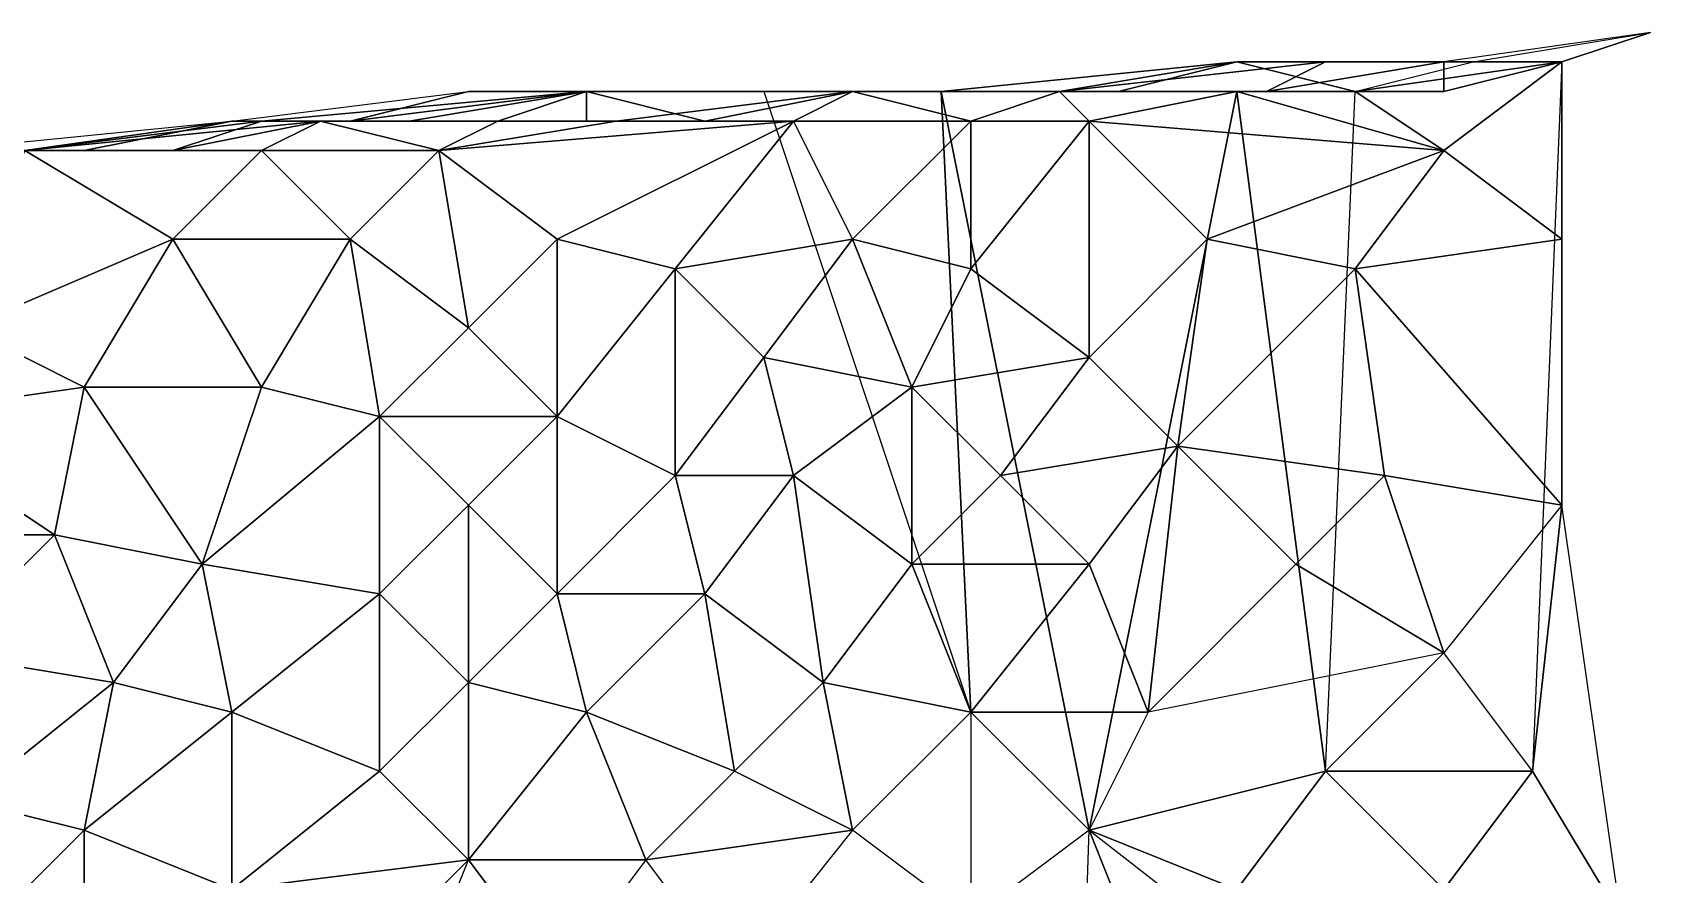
# Model space of a CAD drawing. Header units: metres. Extents: x -3.92 to 4.26, y -4.92 to 4.9.
# Drawn here: x 3.165 to 4.26, y -3.67 to -3.1 of the extents above; entities that cross this region are included whole.
import ezdxf

# ---------------------------------------------------------------- set-up
doc = ezdxf.new("R2010")
doc.units = ezdxf.units.M

msp = doc.modelspace()

# ---------------------------------------------------------------- linework, layer by layer
for points in [[(4.14, -3.12, 1.9), (4.26, -3.1, 1.88), (4.12, -3.12, 1.82)], [(4.2, -3.12, 1.74), (4.26, -3.1, 1.88), (4.2, -3.12, 1.66)], [(4.2, -3.12, 1.82), (4.26, -3.1, 1.88), (4.2, -3.12, 1.74)], [(3.78, -3.14, 1.9), (3.98, -3.12, 1.88), (3.9, -3.14, 1.86)], [(3.78, -3.14, 1.9), (4.06, -3.14, 1.9), (3.98, -3.12, 1.88)], [(3.86, -3.14, 1.7), (4.04, -3.12, 1.72), (3.86, -3.14, 1.62)], [(3.86, -3.14, 1.78), (4.04, -3.12, 1.72), (3.86, -3.14, 1.7)], [(3.86, -3.14, 1.78), (3.98, -3.12, 1.88), (4.04, -3.12, 1.72)], [(3.86, -3.14, 1.62), (4.04, -3.12, 1.72), (4, -3.14, 1.64)], [(3.86, -3.14, 1.78), (3.9, -3.14, 1.86), (3.98, -3.12, 1.88)], [(3.98, -3.12, 1.88), (4.12, -3.12, 1.82), (4.04, -3.12, 1.72)], [(3.98, -3.12, 1.88), (4.14, -3.12, 1.9), (4.12, -3.12, 1.82)], [(4.06, -3.14, 1.9), (4.14, -3.12, 1.9), (3.98, -3.12, 1.88)], [(4, -3.14, 1.64), (4.12, -3.12, 1.66), (4, -3.14, 1.54)], [(4.04, -3.12, 1.72), (4.12, -3.12, 1.66), (4, -3.14, 1.64)], [(4.12, -3.12, 1.66), (4.12, -3.14, 1.52), (4, -3.14, 1.54)], [(4.04, -3.12, 1.72), (4.12, -3.12, 1.74), (4.12, -3.12, 1.66)], [(4.04, -3.12, 1.72), (4.12, -3.12, 1.82), (4.12, -3.12, 1.74)], [(4.06, -3.14, 1.46), (4.2, -3.12, 1.46), (4.12, -3.18, 1.42)], [(4.06, -3.14, 1.46), (4.2, -3.12, 1.54), (4.2, -3.12, 1.46)], [(4.06, -3.14, 1.46), (4.12, -3.14, 1.52), (4.2, -3.12, 1.54)], [(4.12, -3.18, 1.42), (4.2, -3.12, 1.46), (4.2, -3.24, 1.42)], [(4.12, -3.14, 1.52), (4.12, -3.12, 1.66), (4.2, -3.12, 1.54)], [(4.12, -3.12, 1.74), (4.2, -3.12, 1.74), (4.12, -3.12, 1.66)], [(4.12, -3.12, 1.82), (4.2, -3.12, 1.74), (4.12, -3.12, 1.74)], [(4.12, -3.12, 1.82), (4.2, -3.12, 1.82), (4.2, -3.12, 1.74)], [(4.2, -3.12, 1.54), (4.12, -3.12, 1.66), (4.2, -3.12, 1.66)], [(4.12, -3.12, 1.66), (4.2, -3.12, 1.74), (4.2, -3.12, 1.66)], [(4.2, -3.42, 1.44), (4.2, -3.12, 1.82), (4.18, -3.6, 1.44)], [(4.2, -3.12, 1.46), (4.2, -3.12, 1.54), (4.2, -3.24, 1.42)], [(4.2, -3.24, 1.42), (4.2, -3.12, 1.66), (4.2, -3.42, 1.44)], [(4.2, -3.12, 1.54), (4.2, -3.12, 1.66), (4.2, -3.24, 1.42)], [(3.38, -3.16, 1.86), (3.3, -3.16, 1.88), (3.46, -3.14, 1.9)], [(3.32, -3.16, 1.72), (3.54, -3.14, 1.68), (3.42, -3.16, 1.62)], [(3.32, -3.16, 1.72), (3.38, -3.16, 1.78), (3.54, -3.14, 1.68)], [(3.38, -3.16, 1.78), (3.48, -3.16, 1.76), (3.54, -3.14, 1.68)], [(3.38, -3.16, 1.78), (3.54, -3.14, 1.84), (3.48, -3.16, 1.76)], [(3.38, -3.16, 1.78), (3.46, -3.14, 1.9), (3.54, -3.14, 1.84)], [(3.38, -3.16, 1.86), (3.46, -3.14, 1.9), (3.38, -3.16, 1.78)], [(3.42, -3.16, 1.62), (3.54, -3.14, 1.68), (3.48, -3.16, 1.5)], [(3.46, -3.14, 1.9), (3.66, -3.14, 1.88), (3.54, -3.14, 1.84)], [(3.54, -3.14, 1.68), (3.54, -3.16, 1.58), (3.48, -3.16, 1.5)], [(3.48, -3.16, 1.76), (3.54, -3.14, 1.84), (3.54, -3.14, 1.68)], [(3.54, -3.14, 1.68), (3.62, -3.16, 1.54), (3.54, -3.16, 1.58)], [(3.54, -3.14, 1.68), (3.72, -3.14, 1.54), (3.62, -3.16, 1.54)], [(3.54, -3.14, 1.68), (3.66, -3.14, 1.68), (3.72, -3.14, 1.54)], [(3.54, -3.14, 1.84), (3.6, -3.14, 1.78), (3.54, -3.14, 1.68)], [(3.54, -3.14, 1.68), (3.6, -3.14, 1.78), (3.66, -3.14, 1.68)], [(3.54, -3.14, 1.84), (3.66, -3.14, 1.88), (3.6, -3.14, 1.78)], [(3.56, -3.16, 1.46), (3.72, -3.14, 1.54), (3.68, -3.16, 1.42)], [(3.56, -3.16, 1.46), (3.62, -3.16, 1.54), (3.72, -3.14, 1.54)], [(3.6, -3.14, 1.78), (3.72, -3.14, 1.74), (3.66, -3.14, 1.68)], [(3.66, -3.14, 1.88), (3.72, -3.14, 1.74), (3.6, -3.14, 1.78)], [(3.66, -3.14, 1.68), (3.78, -3.14, 1.6), (3.72, -3.14, 1.54)], [(3.66, -3.14, 1.88), (3.78, -3.14, 1.82), (3.72, -3.14, 1.74)], [(3.66, -3.14, 1.68), (3.72, -3.14, 1.74), (3.78, -3.14, 1.6)], [(3.66, -3.14, 1.88), (3.78, -3.14, 1.9), (3.78, -3.14, 1.82)], [(3.78, -3.14, 1.9), (3.66, -3.14, 1.88), (3.8, -3.56, 1.42)], [(3.72, -3.14, 1.54), (3.8, -3.16, 1.42), (3.68, -3.16, 1.42)], [(3.72, -3.14, 1.54), (3.86, -3.14, 1.52), (3.8, -3.16, 1.42)], [(3.72, -3.14, 1.54), (3.78, -3.14, 1.6), (3.86, -3.14, 1.52)], [(3.72, -3.14, 1.74), (3.86, -3.14, 1.7), (3.78, -3.14, 1.6)], [(3.78, -3.14, 1.82), (3.86, -3.14, 1.78), (3.72, -3.14, 1.74)], [(3.72, -3.14, 1.74), (3.86, -3.14, 1.78), (3.86, -3.14, 1.7)], [(3.78, -3.14, 1.6), (3.86, -3.14, 1.62), (3.86, -3.14, 1.52)], [(3.78, -3.14, 1.6), (3.86, -3.14, 1.7), (3.86, -3.14, 1.62)], [(3.78, -3.14, 1.82), (3.9, -3.14, 1.86), (3.86, -3.14, 1.78)], [(3.78, -3.14, 1.9), (3.9, -3.14, 1.86), (3.78, -3.14, 1.82)], [(3.98, -3.14, 1.8), (3.78, -3.14, 1.9), (3.88, -3.64, 1.44)], [(3.78, -3.14, 1.9), (3.8, -3.56, 1.42), (3.88, -3.64, 1.44)], [(4.06, -3.14, 1.9), (3.78, -3.14, 1.9), (3.98, -3.14, 1.8)], [(3.8, -3.16, 1.42), (3.86, -3.14, 1.52), (3.88, -3.16, 1.42)], [(3.86, -3.14, 1.52), (3.98, -3.14, 1.46), (3.88, -3.16, 1.42)], [(3.86, -3.14, 1.52), (4, -3.14, 1.54), (3.98, -3.14, 1.46)], [(3.86, -3.14, 1.62), (4, -3.14, 1.54), (3.86, -3.14, 1.52)], [(3.86, -3.14, 1.62), (4, -3.14, 1.64), (4, -3.14, 1.54)], [(3.98, -3.14, 1.46), (4.12, -3.18, 1.42), (3.88, -3.16, 1.42)], [(4.04, -3.6, 1.44), (3.98, -3.14, 1.8), (3.88, -3.64, 1.44)], [(3.98, -3.14, 1.46), (4.06, -3.14, 1.46), (4.12, -3.18, 1.42)], [(3.98, -3.14, 1.46), (4, -3.14, 1.54), (4.06, -3.14, 1.46)], [(4.04, -3.6, 1.44), (4.06, -3.14, 1.9), (3.98, -3.14, 1.8)], [(4, -3.14, 1.54), (4.12, -3.14, 1.52), (4.06, -3.14, 1.46)], [(3.2, -3.18, 1.84), (3.1, -3.18, 1.9), (3.3, -3.16, 1.88)], [(3.16, -3.18, 1.5), (3.36, -3.16, 1.54), (3.26, -3.18, 1.48)], [(3.16, -3.18, 1.5), (3.16, -3.18, 1.58), (3.36, -3.16, 1.54)], [(3.16, -3.18, 1.58), (3.26, -3.18, 1.62), (3.36, -3.16, 1.54)], [(3.16, -3.18, 1.68), (3.32, -3.16, 1.72), (3.26, -3.18, 1.62)], [(3.16, -3.18, 1.68), (3.16, -3.18, 1.76), (3.32, -3.16, 1.72)], [(3.16, -3.18, 1.76), (3.3, -3.16, 1.88), (3.32, -3.16, 1.72)], [(3.2, -3.18, 1.84), (3.3, -3.16, 1.88), (3.16, -3.18, 1.76)], [(3.26, -3.18, 1.48), (3.36, -3.16, 1.54), (3.32, -3.18, 1.42)], [(3.26, -3.18, 1.62), (3.32, -3.16, 1.72), (3.36, -3.16, 1.54)], [(3.3, -3.16, 1.88), (3.38, -3.16, 1.78), (3.32, -3.16, 1.72)], [(3.3, -3.16, 1.88), (3.38, -3.16, 1.86), (3.38, -3.16, 1.78)], [(3.36, -3.16, 1.54), (3.44, -3.18, 1.42), (3.32, -3.18, 1.42)], [(3.32, -3.16, 1.72), (3.42, -3.16, 1.62), (3.36, -3.16, 1.54)], [(3.36, -3.16, 1.54), (3.48, -3.16, 1.5), (3.44, -3.18, 1.42)], [(3.36, -3.16, 1.54), (3.42, -3.16, 1.62), (3.48, -3.16, 1.5)], [(3.48, -3.16, 1.5), (3.56, -3.16, 1.46), (3.44, -3.18, 1.42)], [(3.44, -3.18, 1.42), (3.68, -3.16, 1.42), (3.52, -3.24, 1.42)], [(3.56, -3.16, 1.46), (3.68, -3.16, 1.42), (3.44, -3.18, 1.42)], [(3.48, -3.16, 1.5), (3.54, -3.16, 1.58), (3.56, -3.16, 1.46)], [(3.52, -3.24, 1.42), (3.68, -3.16, 1.42), (3.6, -3.26, 1.42)], [(3.62, -3.16, 1.54), (3.56, -3.16, 1.46), (3.54, -3.16, 1.58)], [(3.68, -3.16, 1.42), (3.72, -3.24, 1.42), (3.6, -3.26, 1.42)], [(3.68, -3.16, 1.42), (3.8, -3.16, 1.42), (3.72, -3.24, 1.42)], [(3.8, -3.16, 1.42), (3.8, -3.26, 1.42), (3.72, -3.24, 1.42)], [(3.8, -3.16, 1.42), (3.88, -3.16, 1.42), (3.8, -3.26, 1.42)], [(3.88, -3.16, 1.42), (3.88, -3.32, 1.42), (3.8, -3.26, 1.42)], [(3.88, -3.16, 1.42), (3.96, -3.24, 1.42), (3.88, -3.32, 1.42)], [(3.88, -3.16, 1.42), (4.12, -3.18, 1.42), (3.96, -3.24, 1.42)], [(3.1, -3.18, 1.82), (3.2, -3.18, 1.84), (3.16, -3.18, 1.76)], [(3.16, -3.18, 1.42), (3.26, -3.24, 1.42), (3.12, -3.3, 1.42)], [(3.16, -3.18, 1.5), (3.26, -3.18, 1.48), (3.16, -3.18, 1.42)], [(3.16, -3.18, 1.68), (3.26, -3.18, 1.62), (3.16, -3.18, 1.58)], [(3.16, -3.18, 1.42), (3.32, -3.18, 1.42), (3.26, -3.24, 1.42)], [(3.26, -3.18, 1.48), (3.32, -3.18, 1.42), (3.16, -3.18, 1.42)], [(3.32, -3.18, 1.42), (3.38, -3.24, 1.42), (3.26, -3.24, 1.42)], [(3.32, -3.18, 1.42), (3.44, -3.18, 1.42), (3.38, -3.24, 1.42)], [(3.44, -3.18, 1.42), (3.46, -3.3, 1.42), (3.38, -3.24, 1.42)], [(3.44, -3.18, 1.42), (3.52, -3.24, 1.42), (3.46, -3.3, 1.42)], [(3.96, -3.24, 1.42), (4.12, -3.18, 1.42), (4.06, -3.26, 1.42)], [(4.12, -3.18, 1.42), (4.2, -3.24, 1.42), (4.06, -3.26, 1.42)], [(3.12, -3.3, 1.42), (3.26, -3.24, 1.42), (3.2, -3.34, 1.42)], [(3.26, -3.24, 1.42), (3.32, -3.34, 1.42), (3.2, -3.34, 1.42)], [(3.26, -3.24, 1.42), (3.38, -3.24, 1.42), (3.32, -3.34, 1.42)], [(3.32, -3.34, 1.42), (3.38, -3.24, 1.42), (3.4, -3.36, 1.42)], [(3.38, -3.24, 1.42), (3.46, -3.3, 1.42), (3.4, -3.36, 1.42)], [(3.46, -3.3, 1.42), (3.52, -3.24, 1.42), (3.52, -3.36, 1.42)], [(3.52, -3.24, 1.42), (3.6, -3.26, 1.42), (3.52, -3.36, 1.42)], [(3.6, -3.26, 1.42), (3.72, -3.24, 1.42), (3.66, -3.32, 1.42)], [(3.72, -3.24, 1.42), (3.76, -3.34, 1.42), (3.66, -3.32, 1.42)], [(3.72, -3.24, 1.42), (3.8, -3.26, 1.42), (3.76, -3.34, 1.42)], [(3.88, -3.32, 1.42), (3.96, -3.24, 1.42), (3.94, -3.38, 1.42)], [(3.96, -3.24, 1.42), (4.06, -3.26, 1.42), (3.94, -3.38, 1.42)], [(4.06, -3.26, 1.42), (4.2, -3.24, 1.42), (4.2, -3.42, 1.44)], [(3.6, -3.26, 1.42), (3.6, -3.4, 1.42), (3.52, -3.36, 1.42)], [(3.6, -3.26, 1.42), (3.66, -3.32, 1.42), (3.6, -3.4, 1.42)], [(3.8, -3.26, 1.42), (3.88, -3.32, 1.42), (3.76, -3.34, 1.42)], [(4.06, -3.26, 1.42), (4.08, -3.4, 1.44), (3.94, -3.38, 1.42)], [(4.08, -3.4, 1.44), (4.06, -3.26, 1.42), (4.2, -3.42, 1.44)], [(3.12, -3.3, 1.42), (3.2, -3.34, 1.42), (3.06, -3.36, 1.42)], [(3.46, -3.3, 1.42), (3.52, -3.36, 1.42), (3.4, -3.36, 1.42)], [(3.66, -3.32, 1.42), (3.68, -3.4, 1.42), (3.6, -3.4, 1.42)], [(3.66, -3.32, 1.42), (3.76, -3.34, 1.42), (3.68, -3.4, 1.42)], [(3.76, -3.34, 1.42), (3.88, -3.32, 1.42), (3.82, -3.4, 1.42)], [(3.88, -3.32, 1.42), (3.94, -3.38, 1.42), (3.82, -3.4, 1.42)], [(3.06, -3.36, 1.42), (3.2, -3.34, 1.42), (3.18, -3.44, 1.42)], [(3.2, -3.34, 1.42), (3.28, -3.46, 1.42), (3.18, -3.44, 1.42)], [(3.2, -3.34, 1.42), (3.32, -3.34, 1.42), (3.28, -3.46, 1.42)], [(3.32, -3.34, 1.42), (3.4, -3.36, 1.42), (3.28, -3.46, 1.42)], [(3.76, -3.34, 1.42), (3.76, -3.46, 1.42), (3.68, -3.4, 1.42)], [(3.76, -3.34, 1.42), (3.82, -3.4, 1.42), (3.76, -3.46, 1.42)], [(3.08, -3.44, 1.42), (3.06, -3.36, 1.42), (3.18, -3.44, 1.42)], [(3.4, -3.36, 1.42), (3.4, -3.48, 1.42), (3.28, -3.46, 1.42)], [(3.4, -3.36, 1.42), (3.46, -3.42, 1.42), (3.4, -3.48, 1.42)], [(3.4, -3.36, 1.42), (3.52, -3.36, 1.42), (3.46, -3.42, 1.42)], [(3.46, -3.42, 1.42), (3.52, -3.36, 1.42), (3.52, -3.48, 1.42)], [(3.52, -3.36, 1.42), (3.6, -3.4, 1.42), (3.52, -3.48, 1.42)], [(3.82, -3.4, 1.42), (3.94, -3.38, 1.42), (3.88, -3.46, 1.42)], [(3.94, -3.38, 1.42), (3.92, -3.56, 1.42), (3.88, -3.46, 1.42)], [(3.94, -3.38, 1.42), (4.02, -3.46, 1.44), (3.92, -3.56, 1.42)], [(3.94, -3.38, 1.42), (4.08, -3.4, 1.44), (4.02, -3.46, 1.44)], [(3.52, -3.48, 1.42), (3.6, -3.4, 1.42), (3.62, -3.48, 1.42)], [(3.6, -3.4, 1.42), (3.68, -3.4, 1.42), (3.62, -3.48, 1.42)], [(3.68, -3.4, 1.42), (3.7, -3.54, 1.42), (3.62, -3.48, 1.42)], [(3.68, -3.4, 1.42), (3.76, -3.46, 1.42), (3.7, -3.54, 1.42)], [(3.82, -3.4, 1.42), (3.88, -3.46, 1.42), (3.76, -3.46, 1.42)], [(4.08, -3.4, 1.44), (4.12, -3.52, 1.44), (4.02, -3.46, 1.44)], [(4.08, -3.4, 1.44), (4.2, -3.42, 1.44), (4.12, -3.52, 1.44)], [(3.46, -3.42, 1.42), (3.46, -3.54, 1.42), (3.4, -3.48, 1.42)], [(3.46, -3.42, 1.42), (3.52, -3.48, 1.42), (3.46, -3.54, 1.42)], [(4.24, -3.7, 1.44), (4.2, -3.42, 1.44), (4.18, -3.6, 1.44)], [(3.08, -3.44, 1.42), (3.18, -3.44, 1.42), (3.1, -3.52, 1.42)], [(3.18, -3.44, 1.42), (3.22, -3.54, 1.42), (3.1, -3.52, 1.42)], [(3.18, -3.44, 1.42), (3.28, -3.46, 1.42), (3.22, -3.54, 1.42)], [(3.28, -3.46, 1.42), (3.3, -3.56, 1.42), (3.22, -3.54, 1.42)], [(3.28, -3.46, 1.42), (3.4, -3.48, 1.42), (3.3, -3.56, 1.42)], [(3.76, -3.46, 1.42), (3.8, -3.56, 1.42), (3.7, -3.54, 1.42)], [(3.76, -3.46, 1.42), (3.88, -3.46, 1.42), (3.8, -3.56, 1.42)], [(3.88, -3.46, 1.42), (3.92, -3.56, 1.42), (3.8, -3.56, 1.42)], [(4.02, -3.46, 1.44), (4.12, -3.52, 1.44), (3.92, -3.56, 1.42)], [(3.4, -3.48, 1.42), (3.4, -3.6, 1.42), (3.3, -3.56, 1.42)], [(3.4, -3.48, 1.42), (3.46, -3.54, 1.42), (3.4, -3.6, 1.42)], [(3.52, -3.48, 1.42), (3.54, -3.56, 1.42), (3.46, -3.54, 1.42)], [(3.52, -3.48, 1.42), (3.62, -3.48, 1.42), (3.54, -3.56, 1.42)], [(3.62, -3.48, 1.42), (3.64, -3.6, 1.42), (3.54, -3.56, 1.42)], [(3.62, -3.48, 1.42), (3.7, -3.54, 1.42), (3.64, -3.6, 1.42)], [(3.22, -3.54, 1.42), (3.12, -3.62, 1.42), (3.1, -3.52, 1.42)], [(4.18, -3.6, 1.44), (4.12, -3.52, 1.44), (4.04, -3.6, 1.44)], [(3.22, -3.54, 1.42), (3.2, -3.64, 1.42), (3.12, -3.62, 1.42)], [(3.3, -3.56, 1.42), (3.2, -3.64, 1.42), (3.22, -3.54, 1.42)], [(3.46, -3.54, 1.42), (3.46, -3.66, 1.42), (3.4, -3.6, 1.42)], [(3.46, -3.54, 1.42), (3.54, -3.56, 1.42), (3.46, -3.66, 1.42)], [(3.64, -3.6, 1.42), (3.7, -3.54, 1.42), (3.72, -3.64, 1.42)], [(3.7, -3.54, 1.42), (3.8, -3.56, 1.42), (3.72, -3.64, 1.42)], [(3.3, -3.56, 1.42), (3.3, -3.68, 1.42), (3.2, -3.64, 1.42)], [(3.3, -3.56, 1.42), (3.4, -3.6, 1.42), (3.3, -3.68, 1.42)], [(3.54, -3.56, 1.42), (3.58, -3.66, 1.42), (3.46, -3.66, 1.42)], [(3.54, -3.56, 1.42), (3.64, -3.6, 1.42), (3.58, -3.66, 1.42)], [(3.8, -3.56, 1.42), (3.8, -3.7, 1.44), (3.72, -3.64, 1.42)], [(3.92, -3.56, 1.42), (3.88, -3.64, 1.44), (3.8, -3.56, 1.42)], [(3.4, -3.6, 1.42), (3.46, -3.66, 1.42), (3.3, -3.68, 1.42)], [(3.64, -3.6, 1.42), (3.72, -3.64, 1.42), (3.58, -3.66, 1.42)], [(3.98, -3.68, 1.44), (4.04, -3.6, 1.44), (3.88, -3.64, 1.44)], [(4.12, -3.68, 1.44), (4.04, -3.6, 1.44), (3.98, -3.68, 1.44)], [(4.12, -3.68, 1.44), (4.18, -3.6, 1.44), (4.04, -3.6, 1.44)], [(4.24, -3.7, 1.44), (4.18, -3.6, 1.44), (4.12, -3.68, 1.44)], [(3.2, -3.64, 1.42), (3.02, -3.82, 1.42), (3.12, -3.62, 1.42)], [(3.06, -3.68, 1.42), (3.2, -3.78, 1.44), (3.12, -3.62, 1.42)], [(3.2, -3.78, 1.44), (3.02, -3.82, 1.42), (3.2, -3.64, 1.42)], [(3.3, -3.68, 1.42), (3.2, -3.78, 1.44), (3.2, -3.64, 1.42)], [(3.72, -3.64, 1.42), (3.64, -3.74, 1.44), (3.58, -3.66, 1.42)], [(3.92, -3.74, 1.44), (3.88, -3.64, 1.44), (3.8, -3.7, 1.44)], [(3.86, -4.24, 1.12), (3.88, -3.64, 1.44), (4.24, -3.92, 1.44)], [(3.98, -3.68, 1.44), (3.88, -3.64, 1.44), (3.92, -3.74, 1.44)], [(3.46, -3.66, 1.42), (3.36, -3.76, 1.44), (3.3, -3.68, 1.42)], [(3.52, -3.74, 1.44), (3.38, -3.86, 1.44), (3.46, -3.66, 1.42)], [(3.58, -3.66, 1.42), (3.52, -3.74, 1.44), (3.46, -3.66, 1.42)]]:
    msp.add_3dface(points)

doc.saveas('drawing.dxf')
